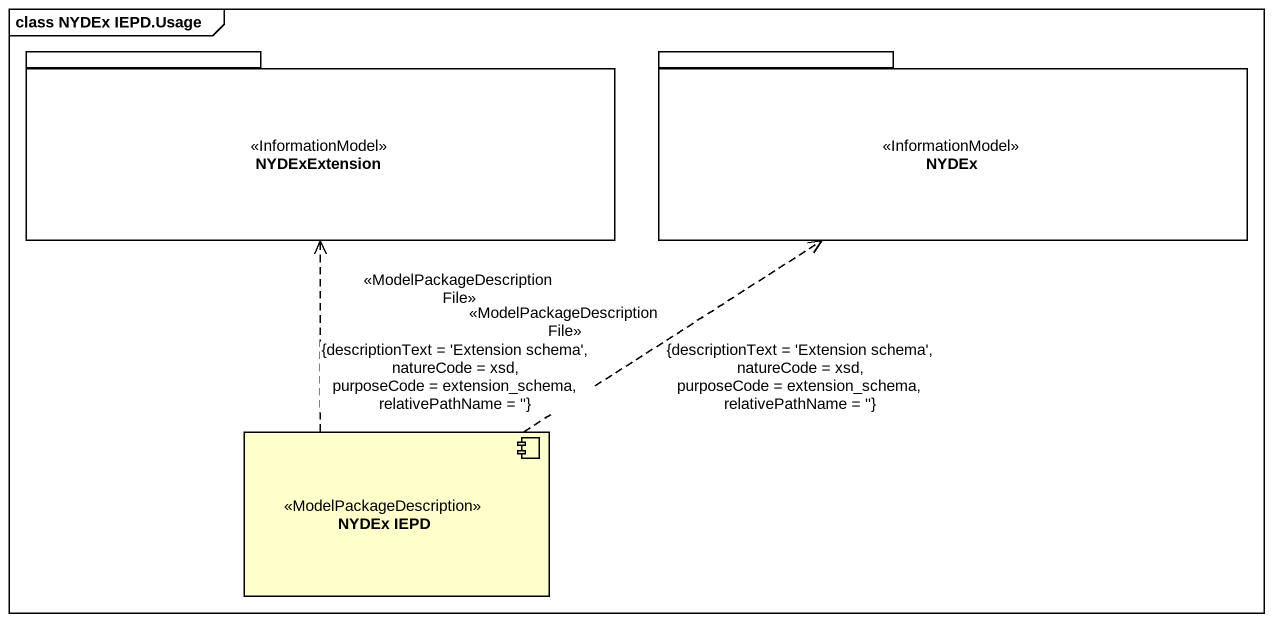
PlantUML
@startuml
mainframe class NYDEx IEPD.Usage
package NYDExExtension <<InformationModel>> {
}
package NYDEx <<InformationModel>> {
}
component "NYDEx IEPD" as NYDEx_IEPD <<ModelPackageDescription>>
NYDEx_IEPD .up.> NYDExExtension : <<ModelPackageDescriptionFile>>\n{descriptionText = 'Extension schema', natureCode = xsd, purposeCode = extension_schema, relativePathName = ''}
NYDEx_IEPD .up.> NYDEx : <<ModelPackageDescriptionFile>>\n{descriptionText = 'Extension schema', natureCode = xsd, purposeCode = extension_schema, relativePathName = ''}
@enduml
